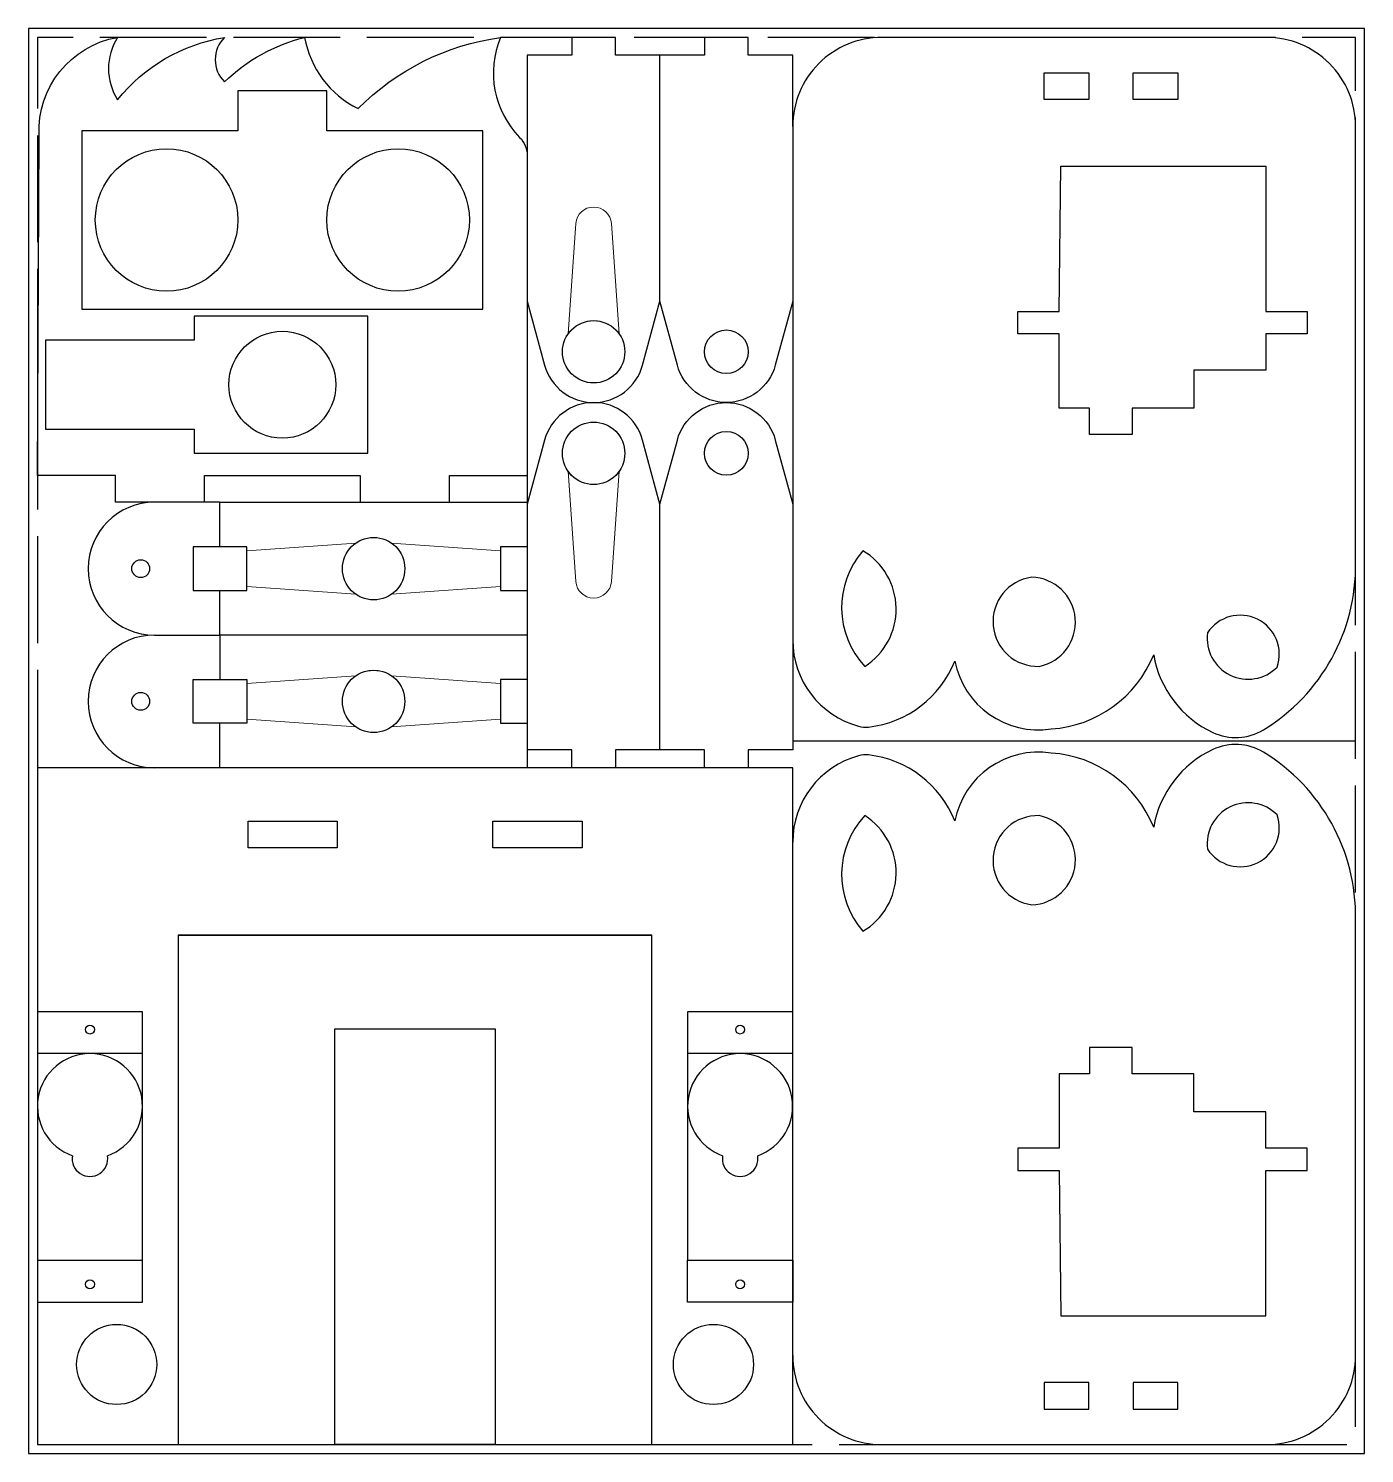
# Model space of a CAD drawing. Header units: millimetres. Extents: x 0 to 150, y 0 to 160.
import ezdxf

# ---------------------------------------------------------------- set-up
doc = ezdxf.new("R2010")
doc.units = ezdxf.units.MM
doc.linetypes.add('ACAD_ISO02W100', pattern=[15, 12, -3])
doc.layers.get('0').update_dxf_attribs({"true_color": 0xffffff})
for name, color, linetype, true_color in [('Corte exterior', 1, 'Continuous', 0xff0000), ('grabado linea medio', 3, 'Continuous', 0x00ff00), ('mesa de trabajo y auxiliares', 7, 'Continuous', 0xffffff)]:
    doc.layers.add(name, color=color, linetype=linetype, true_color=true_color)
doc.layers.add('Grabado Superficie', color=30, linetype='Continuous', lineweight=25, true_color=0xff7f00)

msp = doc.modelspace()

# ---------------------------------------------------------------- linework, layer by layer
at = {"flags": 128}
msp.add_lwpolyline([(4.93, 33.44, 1.186661), (8.87, 33.44, 5.814637)], format="xyb", close=True, dxfattribs=at)
at = {"layer": 'Corte exterior'}
for p, q in [((1, 77), (1, 1)), ((85.8, 77), (1, 77)), ((85.8, 1), (85.8, 77)), ((12.8, 44.9), (1, 44.9)), ((12.8, 21.7), (12.8, 44.9)), ((74, 44.9), (74, 21.7)), ((85.8, 44.9), (74, 44.9)), ((1, 21.7), (12.8, 21.7)), ((74, 21.7), (85.8, 21.7)), ((1, 1), (85.8, 1))]:
    msp.add_line(p, q, dxfattribs=at)
for points in [[(19.75, 106.8), (9.75, 106.8), (9.75, 109.8), (1, 109.8), (1.18, 148.02, -0.378028), (10, 159, 0.291201), (10, 152, -0.185678), (22, 159, 0.414214), (22, 154, -0.132261), (31, 159, 0.236068), (37, 151, -0.164444), (53, 159, 0.302313), (55.14, 147.78, -0.196416), (56, 145.68)], [(85.8, 91.35, 0.337627), (93.19, 81.66, 0.095786), (94.32, 81.57, 0.276365), (104.01, 88.98, 0.401602), (114.83, 81.35, 0.287052), (126.33, 89.68, 0.245023), (132.97, 80.95, 0.251726), (138.65, 81.26, 0.265647), (149, 100), (149, 149, 0.414214), (139, 159), (95.8, 159, 0.414214), (85.8, 149), (85.8, 129.4), (83.85, 122.21, -0.765101), (72.85, 122.21), (70.9, 129.4)], [(56, 129.4), (57.95, 122.21, 0.765101), (68.95, 122.21), (70.9, 129.4), (70.9, 157)], [(70.9, 106.6), (68.95, 113.79, 0.765101), (57.95, 113.79), (56, 106.6)], [(70.9, 79), (70.9, 106.6), (72.85, 113.79, -0.765101), (83.85, 113.79), (85.8, 106.6)], [(14.15, 106.8, 1), (14.15, 91.9, 1), (14.15, 77)], [(85.8, 11, 0.414214), (95.8, 1), (139, 1, 0.414214), (149, 11), (149, 60, 0.265647), (138.65, 78.74, 0.251726), (132.97, 79.05, 0.245023), (126.33, 70.32, 0.287052), (114.83, 78.65, 0.401602), (104.01, 71.02, 0.276365), (94.32, 78.43, 0.095786), (93.19, 78.34, 0.337627), (85.8, 68.65)]]:
    msp.add_lwpolyline(points, format="xyb", dxfattribs=at)
for points in [[(85.8, 149), (85.8, 157), (80.8, 157), (80.8, 159), (75.9, 159), (75.9, 157), (65.9, 157), (65.9, 159), (61, 159), (61, 157), (56, 157), (56, 80)], [(85.8, 129.4), (85.8, 106.6), (85.8, 79), (80.8, 79), (80.8, 77), (75.9, 77), (75.9, 79), (65.9, 79), (65.9, 77), (61, 77), (61, 79), (56, 79)], [(21.5, 101.8), (21.5, 106.8), (19.75, 106.8), (19.75, 109.8), (37.25, 109.8), (37.25, 106.8), (47.25, 106.8), (47.25, 109.8), (56, 109.8)], [(21.5, 106.8), (56, 106.8), (56, 77), (21.5, 77), (21.5, 82)], [(56, 91.9), (21.5, 91.9), (21.5, 96.9), (24.5, 96.9), (24.5, 101.8), (18.5, 101.8), (18.5, 96.9), (21.5, 96.9)], [(56, 101.8), (53, 101.8), (53, 96.9), (56, 96.9)], [(14.15, 91.9), (21.5, 91.9), (21.5, 86.9)], [(56, 86.9), (53, 86.9), (53, 82), (56, 82)]]:
    msp.add_lwpolyline(points, dxfattribs=at)
for points in [[(114.04, 152.01), (114.04, 155.01), (119.04, 155.01), (119.04, 152.01)], [(124.04, 152.01), (124.04, 155.01), (129.04, 155.01), (129.04, 152.01)], [(24.5, 82), (18.5, 82), (18.5, 86.9), (24.5, 86.9)], [(34.65, 71), (34.65, 68), (24.65, 68), (24.65, 71)], [(62.15, 68), (52.15, 68), (52.15, 71), (62.15, 71)], [(114.04, 7.99), (114.04, 4.99), (119.04, 4.99), (119.04, 7.99)], [(124.04, 7.99), (124.04, 4.99), (129.04, 4.99), (129.04, 7.99)]]:
    msp.add_lwpolyline(points, close=True, dxfattribs=at)
for points in [[(93.91, 88.38, 0.556454), (93.69, 101.37, 0.385712)], [(113.49, 88.38, 0.891424), (112.64, 98.39, 0.950128)], [(140.2, 88.3, 0.882493), (132.37, 92.14, 0.71918)], [(132.37, 67.86, 0.882493), (140.2, 71.7, 0.71918)], [(93.69, 58.63, 0.556454), (93.91, 71.62, 0.385712)], [(112.64, 61.61, 0.891424), (113.49, 71.62, 0.950128)]]:
    msp.add_lwpolyline(points, format="xyb", close=True, dxfattribs=at)
for centre, radius in [((15.5, 138.5), 8), ((41.5, 138.5), 8), ((63.45, 123.7), 3.5), ((28.5, 120), 6), ((78.35, 123.7), 2.45), ((63.45, 112.3), 3.5), ((78.35, 112.3), 2.45), ((38.75, 99.35), 3.5), ((12.6, 99.35), 1), ((38.75, 84.45), 3.5), ((12.6, 84.45), 1), ((6.9, 47.6), 0.5), ((79.9, 47.6), 0.5), ((6.9, 19), 0.5), ((79.9, 19), 0.5), ((9.9, 10), 4.5), ((76.9, 10), 4.5)]:
    msp.add_circle(centre, radius, dxfattribs=at)
at = {"layer": 'grabado linea medio'}
msp.add_line((16.8, 58.2), (70, 58.2), dxfattribs=at)
for points in [[(115.7, 117.36), (115.7, 125.7), (111.06, 125.7), (111.06, 128.22), (115.7, 128.22), (115.9, 144.56), (138.93, 144.56), (138.93, 128.22), (143.57, 128.22), (143.57, 125.7), (138.93, 125.7), (138.93, 121.64), (130.85, 121.64), (130.85, 117.36), (123.92, 117.36), (123.92, 114.41), (119.12, 114.41), (119.12, 117.36)], [(52.4, 47.7), (52.4, 1), (34.4, 1), (34.4, 47.7)], [(115.7, 42.64), (115.7, 34.3), (111.06, 34.3), (111.06, 31.78), (115.7, 31.78), (115.9, 15.44), (138.93, 15.44), (138.93, 31.78), (143.57, 31.78), (143.57, 34.3), (138.93, 34.3), (138.93, 38.36), (130.85, 38.36), (130.85, 42.64), (123.92, 42.64), (123.92, 45.59), (119.12, 45.59), (119.12, 42.64)]]:
    msp.add_lwpolyline(points, close=True, dxfattribs=at)
for points in [[(70, 1), (70, 44.9), (70, 58.2), (16.8, 58.2), (16.8, 44.9), (16.8, 1)], [(85.8, 44.9), (85.8, 49.6), (74, 49.6), (74, 44.9)], [(12.8, 44.9), (12.8, 49.6), (1, 49.6), (1, 44.9)], [(1, 21.7), (1, 17), (12.8, 17), (12.8, 21.7)], [(85.8, 21.7), (85.8, 17), (74, 17), (74, 21.7)]]:
    msp.add_lwpolyline(points, dxfattribs=at)
at = {"layer": 'Grabado Superficie', "linetype": 'Continuous', "lineweight": 15}
msp.add_lwpolyline([(66.32, 125.7), (65.45, 138.09, 0.931903), (61.45, 138.09), (60.58, 125.7, -0.521302), (66.32, 125.7)], format="xyb", dxfattribs=at)
for points in [[(66.32, 110.3, -0.521302), (60.58, 110.3), (61.45, 97.91, 0.931903), (65.45, 97.91)], [(24.5, 97.35), (24.5, 101.35), (36.75, 102.22, -0.314664), (40.75, 102.22), (53, 101.35), (53, 97.35), (40.75, 96.48, -0.314663), (36.75, 96.48)], [(53, 82.45), (53, 86.45), (40.75, 87.32, 0.314664), (36.75, 87.32), (24.5, 86.45), (24.5, 82.45), (36.75, 81.58, 0.314663), (40.75, 81.58)]]:
    msp.add_lwpolyline(points, format="xyb", close=True, dxfattribs=at)
at = {"layer": 'mesa de trabajo y auxiliares'}
msp.add_line((149, 80), (85.8, 80), dxfattribs=at)
at = {"layer": 'mesa de trabajo y auxiliares', "flags": 128}
msp.add_lwpolyline([(0, 0), (150, 0), (150, 160), (0, 160)], close=True, dxfattribs=at)
at = {"layer": 'mesa de trabajo y auxiliares', "linetype": 'ACAD_ISO02W100', "flags": 128}
msp.add_lwpolyline([(1, 1), (149, 1), (149, 159), (1, 159)], close=True, dxfattribs=at)
at = {"layer": 'mesa de trabajo y auxiliares'}
for points in [[(23.5, 148.5), (6, 148.5), (6, 128.5), (51, 128.5), (51, 148.5), (33.5, 148.5), (33.5, 153), (23.5, 153), (23.5, 148.5)], [(18.6, 112.3), (38.1, 112.3), (38.1, 127.7), (18.6, 127.7), (18.6, 125), (1.9, 125), (1.9, 115), (18.6, 115), (18.6, 112.3)]]:
    msp.add_lwpolyline(points, dxfattribs=at)
at = {"layer": 'mesa de trabajo y auxiliares', "flags": 128}
msp.add_lwpolyline([(77.93, 33.44, 1.186661), (81.87, 33.44, 5.814637)], format="xyb", close=True, dxfattribs=at)

doc.saveas('drawing.dxf')
